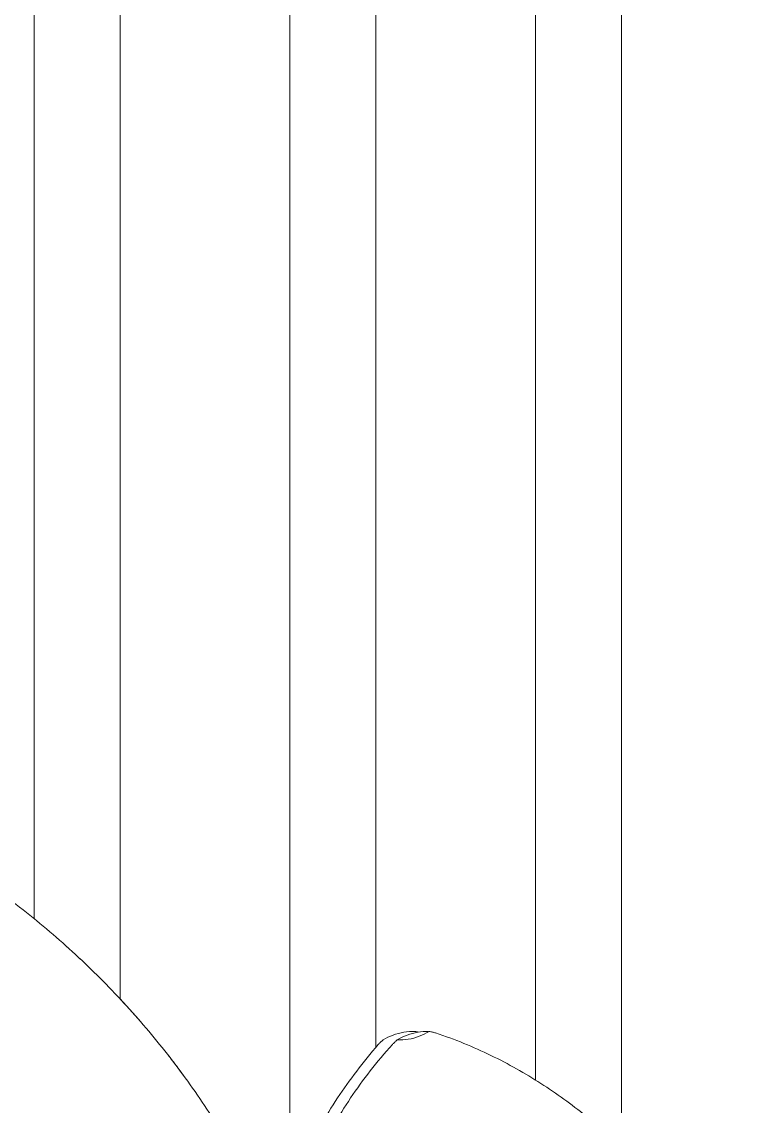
# Model space of a CAD drawing. Header units: millimetres. Extents: x -13140 to 14823, y 100 to 6213.
# Drawn here: x -3541.2 to -3248.3, y 1057 to 1487.8 of the extents above; entities that cross this region are included whole.
import ezdxf

# ---------------------------------------------------------------- set-up
doc = ezdxf.new("R2010")
doc.units = ezdxf.units.MM
doc.layers.add('I-FURN', color=30, linetype='Continuous', lineweight=9)

# ---------------------------------------------------------------- blocks, each defined once
blk = doc.blocks.new('Blks_Decor Maisons du Monde_Cortina de Tecido - Bege-4411411-ELEVAÇÃO 2 SUÍTE')
at = {"layer": 'I-FURN', "color": 55}
for p, q in [((4316.67, 3786), (4316.67, 1131.37)), ((4350.81, 3786), (4350.81, 1099.4)), ((4418.25, 1022.09), (4418.25, 3786)), ((4452.39, 1080.24), (4452.39, 3786)), ((4515.82, 3786), (4515.82, 1067.22)), ((4549.96, 3786), (4549.96, 1040.5))]:
    blk.add_line(p, q, dxfattribs=at)
blk = doc.blocks.new('Travesseiros - Tons Escuros-4364918-ELEVAÇÃO 2 SUÍTE')
at = {"layer": 'I-FURN', "color": 55}
for points in [[(4418.08, 989.8), (4415.11, 998.33), (4408.37, 1015.07), (4396.12, 1038.93), (4381.85, 1061.64), (4365.73, 1083.1), (4347.87, 1103.27), (4328.34, 1122.08), (4314.18, 1133.69), (4306.85, 1139.22)], [(4455.26, 1083.34), (4456.51, 1084.11), (4459.13, 1085.37), (4463.53, 1086.55), (4466.41, 1086.77), (4467.88, 1086.72)], [(4460.9, 1083.34), (4462.37, 1083.3), (4465.28, 1083.46), (4469.68, 1084.64), (4472.27, 1085.95), (4473.52, 1086.72)], [(4469.21, 1086.45), (4468.77, 1086.56), (4468.33, 1086.65), (4467.88, 1086.72)], [(4476.11, 1086.09), (4475.69, 1086.23), (4474.84, 1086.47), (4473.96, 1086.65), (4473.52, 1086.72)], [(4455.26, 1083.34), (4454.91, 1083.05), (4454.24, 1082.45), (4453.63, 1081.82), (4453.34, 1081.49)], [(4460.9, 1083.34), (4460.55, 1083.05), (4459.87, 1082.45), (4459.25, 1081.82), (4458.95, 1081.49)], [(4370.22, 1076.89), (4371.41, 1075.36), (4372.58, 1073.83), (4373.74, 1072.28)], [(4373.86, 1072.13), (4374.95, 1070.67), (4376.04, 1069.19), (4377.11, 1067.71)]]:
    blk.add_open_spline(points, degree=3, dxfattribs=at)
for points, knots in [([(4329.92, 1120.18), (4330.42, 1119.73), (4332.8, 1117.58), (4335.14, 1115.39), (4336.96, 1113.65)], [0.1560049, 0.1560049, 0.1560049, 0.1560049, 0.16666667, 0.20648205, 0.20648205, 0.20648205, 0.20648205]), ([(4351.03, 1099.4), (4351.94, 1098.43), (4354.46, 1095.69), (4356.93, 1092.92), (4358.49, 1091.12)], [0.31218827, 0.31218827, 0.31218827, 0.31218827, 0.33333333, 0.37121775, 0.37121775, 0.37121775, 0.37121775]), ([(4473.28, 1086.73), (4471.88, 1086.76), (4469.06, 1086.53), (4464.75, 1085.37), (4462.15, 1084.11), (4460.9, 1083.34)], [0.0184527, 0.0184527, 0.0184527, 0.0184527, 0.3333333, 0.6666667, 1, 1, 1, 1]), ([(4604.66, 951.13), (4602.77, 957.74), (4598.24, 970.74), (4589.46, 989.28), (4578.78, 1006.92), (4566.32, 1023.52), (4552.07, 1039.08), (4536.05, 1053.42), (4521.2, 1064.18), (4508.34, 1071.94), (4494.81, 1079.06), (4483.78, 1083.57), (4476.11, 1086.09)], [-1, -1, -1, -1, -0.888889, -0.777778, -0.666667, -0.555556, -0.444444, -0.333333, -0.222222, -0.166667, -0.111111, 0, 0, 0, 0]), ([(4453.34, 1081.49), (4450.35, 1078.02), (4444.66, 1071.02), (4437.01, 1060.36), (4430.4, 1049.32), (4424.62, 1038.08), (4419.61, 1026.74), (4415.4, 1015.4), (4413.05, 1007.83), (4412.01, 1004.11)], [-1, -1, -1, -1, -0.9375, -0.875, -0.8125, -0.75, -0.6875, -0.625, -0.5647452, -0.5647452, -0.5647452, -0.5647452]), ([(4458.95, 1081.49), (4452.79, 1074.7), (4444.5, 1064), (4435.38, 1049.29), (4429.37, 1038.08), (4424.12, 1026.72), (4418.93, 1013.49), (4415.93, 1003.99), (4414.39, 998.34)], [-1, -1, -1, -1, -0.875, -0.8125, -0.75, -0.6875, -0.625, -0.5337114, -0.5337114, -0.5337114, -0.5337114])]:
    blk.add_open_spline(points, degree=3, knots=knots, dxfattribs=at)

msp = doc.modelspace()

# ---------------------------------------------------------------- block references
at = {"layer": 'I-FURN', "color": 55}
for name in ['Blks_Decor Maisons du Monde_Cortina de Tecido - Bege-4411411-ELEVAÇÃO 2 SUÍTE', 'Travesseiros - Tons Escuros-4364918-ELEVAÇÃO 2 SUÍTE']:
    msp.add_blockref(name, (-7852.941, 0), dxfattribs=at)

doc.saveas('drawing.dxf')
